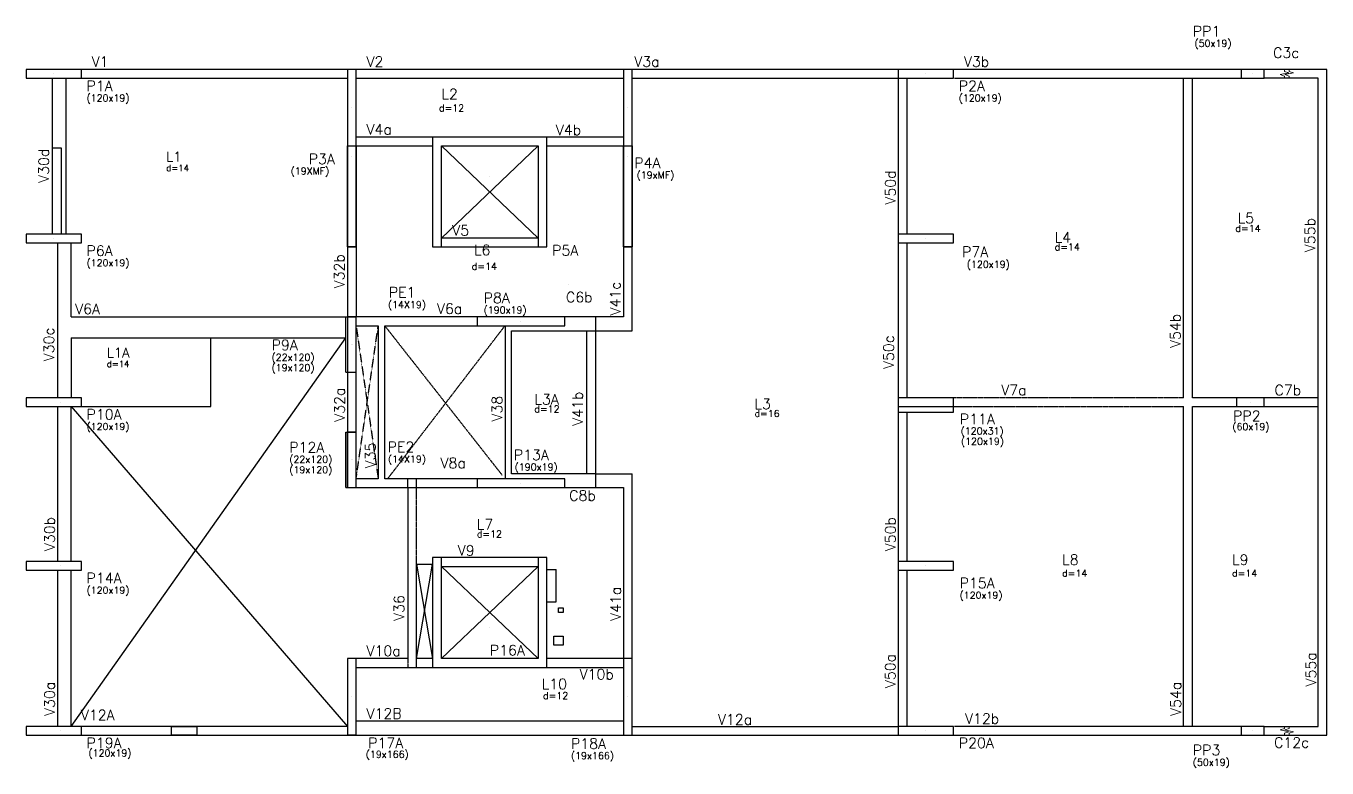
# Model space of a CAD drawing. Extents: x -40810 to 33675, y -2018 to 21213.
# Drawn here: x 17862 to 20684, y 11580 to 13189 of the extents above; entities that cross this region are included whole.
import ezdxf

# ---------------------------------------------------------------- set-up
doc = ezdxf.new("R2010")
doc.units = 0
doc.linetypes.add('ESTILO_TQS_0001', pattern=[1, 0.7, -0.3])
doc.linetypes.add('TRAZO_HUECO', pattern=[0.75, 0.5, -0.25])
doc.layers.get('0').update_dxf_attribs({"color": 1, "lineweight": 9})
for name, color, linetype in [('1', 5, 'Continuous'), ('10', 7, 'Continuous'), ('12', 3, 'Continuous'), ('13', 7, 'Continuous'), ('18', 9, 'Continuous'), ('19', 5, 'Continuous'), ('201', 7, 'ESTILO_TQS_0001'), ('241', 7, 'TRAZO_HUECO'), ('242', 3, 'Continuous'), ('3', 2, 'Continuous'), ('30', 15, 'Continuous'), ('4', 2, 'Continuous'), ('42', 7, 'Continuous'), ('8', 5, 'Continuous'), ('9', 3, 'Continuous')]:
    doc.layers.add(name, color=color, linetype=linetype)
doc.styles.get("Standard").update_dxf_attribs({"font": 'romans.shx', "width": 0.8})

msp = doc.modelspace()

# ---------------------------------------------------------------- linework, layer by layer
for points in [[(20592.005, 13076.215), (20592.005, 13080.549), (20582.505, 13083.715), (20601.505, 13087.715), (20592.005, 13090.882), (20592.005, 13095.215)], [(20602.005, 13076.215), (20602.005, 13080.549), (20592.505, 13083.715), (20611.505, 13087.715), (20602.005, 13090.882), (20602.005, 13095.215)], [(20592.005, 11670.215), (20592.005, 11665.882), (20582.505, 11662.715), (20601.505, 11658.715), (20592.005, 11655.549), (20592.005, 11651.215)], [(20602.005, 11670.215), (20602.005, 11665.882), (20592.505, 11662.715), (20611.505, 11658.715), (20602.005, 11655.549), (20602.005, 11651.215)]]:
    msp.add_lwpolyline(points)
at = {"layer": '1'}
for p, q in [((19754.123, 13076.215), (19754.123, 12737.715)), ((20665.123, 13076.215), (20547.623, 13076.215)), ((17919.123, 12924.715), (17938.123, 12924.715)), ((17938.123, 12924.715), (17938.123, 12737.715)), ((18559.123, 12710.215), (18559.123, 12558.215)), ((18578.123, 12710.215), (18578.123, 12558.215)), ((17960.123, 12558.215), (18556.123, 12558.215)), ((17960.123, 12513.215), (18556.123, 12513.215)), ((17960.123, 12513.215), (17960.123, 12382.715)), ((18263.123, 12363.715), (18263.123, 12513.215)), ((19097.123, 12528.215), (19177.123, 12528.215)), ((17982.123, 12363.715), (18263.123, 12363.715)), ((19097.123, 12218.215), (19177.123, 12218.215)), ((18690.123, 11817.215), (18578.123, 11817.215)), ((20547.618, 11670.215), (20665.123, 11670.215))]:
    msp.add_line(p, q, dxfattribs=at)
for points in [[(18578.123, 13095.215), (17982.123, 13095.215)], [(19159.123, 13095.215), (18578.123, 13095.215)], [(19754.123, 13095.215), (19159.123, 13095.215)], [(20382.623, 13095.215), (19874.123, 13095.215)], [(20497.623, 13095.215), (20382.623, 13095.215)], [(20684.123, 13095.215), (20547.623, 13095.215)], [(20684.123, 12373.215), (20684.123, 13095.215)], [(17919.123, 13076.215), (17919.123, 12737.715)], [(17949.123, 12737.715), (17949.123, 13076.215)], [(17982.123, 13076.215), (18559.123, 13076.215)], [(18578.123, 13076.215), (19159.123, 13076.215)], [(19178.123, 13076.215), (19754.123, 13076.215)], [(19773.123, 12737.715), (19773.123, 13076.215)], [(19876.351, 13076.215), (20497.623, 13076.215)], [(20373.123, 12382.715), (20373.123, 13076.215)], [(20392.123, 12382.715), (20392.123, 13076.215)], [(20665.123, 11670.215), (20665.123, 13076.215)], [(18744.123, 12948.215), (18578.123, 12948.215)], [(18578.123, 12929.215), (18744.123, 12929.215)], [(19158.123, 12948.215), (18992.123, 12948.215)], [(18992.123, 12929.215), (19158.123, 12929.215)], [(18973.123, 12729.215), (18763.123, 12729.215)], [(17930.123, 12718.715), (17930.123, 12382.715)], [(17960.123, 12558.215), (17960.123, 12718.715)], [(18763.123, 12710.215), (18973.123, 12710.215)], [(19158.123, 12710.215), (19158.123, 12558.215)], [(19177.123, 12528.215), (19177.123, 12710.215)], [(19754.123, 12718.715), (19754.123, 12382.711)], [(19773.123, 12382.711), (19773.123, 12718.715)], [(18639.622, 12558.215), (18578.123, 12558.215)], [(18840.623, 12558.215), (18639.622, 12558.215)], [(19158.123, 12558.215), (19030.623, 12558.215)], [(19097.123, 12558.215), (19097.123, 12188.215)], [(18578.123, 12539.215), (18626.122, 12539.215)], [(18626.122, 12539.215), (18626.122, 12207.215)], [(18640.122, 12539.215), (18840.623, 12539.215)], [(18640.122, 12207.215), (18640.122, 12539.215)], [(18901.122, 12539.215), (18901.122, 12207.215)], [(18915.122, 12528.215), (19097.123, 12528.215)], [(18915.122, 12218.215), (18915.122, 12528.215)], [(19078.123, 12528.215), (19078.123, 12218.215)], [(18559.123, 12438.215), (18559.123, 12308.215)], [(18578.123, 12308.215), (18578.123, 12438.215)], [(17930.123, 12363.715), (17930.123, 12027.715)], [(17960.123, 12027.715), (17960.123, 12363.715)], [(20373.123, 11670.215), (20373.123, 12363.715)], [(20487.623, 12382.715), (20392.123, 12382.715)], [(20392.123, 12363.715), (20487.623, 12363.715)], [(20392.123, 11670.215), (20392.123, 12363.715)], [(20665.123, 12382.715), (20547.623, 12382.715)], [(20547.623, 12363.715), (20665.123, 12363.715)], [(20684.123, 11651.215), (20684.123, 12373.215)], [(19754.123, 12351.711), (19754.123, 12027.715)], [(19773.123, 12027.715), (19773.123, 12351.711)], [(18626.122, 12207.215), (18578.123, 12207.215)], [(18840.623, 12207.215), (18640.122, 12207.215)], [(19097.123, 12218.215), (18915.122, 12218.215)], [(19177.123, 11817.215), (19177.123, 12218.215)], [(18578.123, 12188.215), (18639.622, 12188.215)], [(18639.622, 12188.215), (18840.623, 12188.215)], [(18690.123, 12188.215), (18690.123, 11817.215)], [(19030.623, 12188.215), (19158.123, 12188.215)], [(19158.123, 12188.215), (19158.123, 11817.215)], [(18973.123, 12036.215), (18763.123, 12036.215)], [(17930.123, 12008.715), (17930.123, 11670.215)], [(17960.123, 11670.215), (17960.123, 12008.715)], [(18763.123, 12017.215), (18973.123, 12017.215)], [(19754.123, 12008.715), (19754.123, 11670.215)], [(19773.123, 11670.215), (19773.123, 12008.715)], [(18578.123, 11798.215), (18744.123, 11798.215)], [(19157.123, 11817.215), (18992.123, 11817.215)], [(18992.123, 11798.215), (19157.123, 11798.215)], [(19177.123, 11817.215), (19176.123, 11817.215)], [(18559.123, 11670.215), (17960.123, 11670.215)], [(18579.123, 11681.215), (18578.123, 11681.215)], [(19158.123, 11681.215), (18579.123, 11681.215)], [(19177.123, 11670.215), (19754.123, 11670.215)], [(20497.618, 11670.215), (19876.43, 11670.215)], [(17982.123, 11651.215), (18559.123, 11651.215)], [(18578.123, 11651.215), (18559.123, 11651.215)], [(18578.123, 11651.215), (19158.123, 11651.215)], [(18979.123, 11651.215), (19158.123, 11651.215)], [(19177.123, 11651.215), (19591.123, 11651.215)], [(19591.123, 11651.215), (19754.123, 11651.215)], [(19874.123, 11651.215), (20382.623, 11651.215)], [(20382.623, 11651.215), (20497.618, 11651.215)], [(20547.618, 11651.215), (20684.123, 11651.215)]]:
    msp.add_lwpolyline(points, dxfattribs=at)
at = {"layer": '18'}
msp.add_lwpolyline([(18177.62, 11670.215), (18232.62, 11670.215), (18232.62, 11651.215), (18177.62, 11651.215), (18177.62, 11670.215)], dxfattribs=at)
at = {"layer": '19'}
for p, q in [((18763.123, 12729.215), (18973.123, 12929.215)), ((18763.123, 12929.215), (18973.123, 12729.215)), ((17960.123, 11670.215), (18556.123, 12513.215)), ((17960.123, 12363.715), (18559.123, 11670.215)), ((18763.123, 12017.215), (18973.123, 11817.215)), ((18763.123, 11817.215), (18973.123, 12017.215))]:
    msp.add_line(p, q, dxfattribs=at)
at = {"layer": '201'}
for p, q in [((18690.123, 12188.215), (18690.123, 12207.215)), ((18690.123, 11817.215), (18690.123, 11798.215))]:
    msp.add_line(p, q, dxfattribs=at)
for points in [[(20373.123, 12382.715), (19874.123, 12382.715)], [(19874.123, 12363.715), (20373.123, 12363.715)], [(18709.123, 11798.215), (18709.123, 12207.215)]]:
    msp.add_lwpolyline(points, dxfattribs=at)
at = {"layer": '201', "linetype": 'ESTILO_TQS_0001'}
msp.add_lwpolyline([(18744.123, 11817.215), (18709.123, 11817.215)], dxfattribs=at)
at = {"layer": '241'}
for p, q in [((18578.123, 12207.215), (18626.122, 12539.215)), ((18578.123, 12539.215), (18626.122, 12207.215)), ((18640.122, 12539.215), (18894.66, 12215.436)), ((18646.622, 12207.215), (18901.122, 12539.215))]:
    msp.add_line(p, q, dxfattribs=at)
at = {"layer": '242'}
for p, q in [((17922.123, 13085.715), (17922.123, 13085.715)), ((19814.123, 13085.715), (19814.123, 13085.715)), ((20522.623, 13085.715), (20522.623, 13085.715)), ((18568.623, 13012.215), (18568.623, 13012.215)), ((19167.623, 13012.215), (19167.623, 13012.215)), ((18568.623, 12905.715), (18568.623, 12905.715)), ((19167.623, 12905.715), (19167.623, 12905.715)), ((18868.123, 12862.736), (18868.123, 12862.736)), ((17922.123, 12728.215), (17922.123, 12728.215)), ((19814.123, 12728.215), (19814.123, 12728.215)), ((19039.484, 12628.509), (19039.484, 12628.509)), ((18935.623, 12548.715), (18935.623, 12548.715)), ((18568.623, 12498.215), (18568.623, 12498.215)), ((18570.123, 12498.215), (18570.123, 12498.215)), ((17937.123, 12373.215), (17937.123, 12373.215)), ((20517.623, 12373.215), (20517.623, 12373.215)), ((18568.623, 12248.215), (18568.623, 12248.215)), ((18570.123, 12248.215), (18570.123, 12248.215)), ((18935.623, 12197.715), (18935.623, 12197.715)), ((17937.123, 12018.215), (17937.123, 12018.215)), ((19814.123, 12018.215), (19814.123, 12018.215)), ((18868.123, 11883.695), (18868.123, 11883.695)), ((18568.623, 11734.215), (18568.623, 11734.215)), ((19167.623, 11734.215), (19167.623, 11734.215)), ((17937.123, 11660.715), (17937.123, 11660.715)), ((19814.123, 11660.715), (19814.123, 11660.715)), ((20522.618, 11660.715), (20522.618, 11660.715))]:
    msp.add_line(p, q, dxfattribs=at)
at = {"layer": '3'}
for points in [[(17862.123, 13076.215), (17982.123, 13076.215), (17982.123, 13095.215), (17862.123, 13095.215), (17862.123, 13076.215)], [(18559.123, 12929.215), (18578.123, 12929.215), (18578.123, 13095.215), (18559.123, 13095.215), (18559.123, 12929.215)], [(19158.123, 12929.215), (19177.123, 12929.215), (19177.123, 13095.215), (19158.123, 13095.215), (19158.123, 12929.215)], [(19754.123, 13076.215), (19874.123, 13076.215), (19874.123, 13095.215), (19754.123, 13095.215), (19754.123, 13076.215)], [(18973.123, 12710.215), (18992.123, 12710.215), (18992.123, 12948.215), (18744.123, 12948.215), (18744.123, 12710.215), (18763.123, 12710.215), (18763.123, 12929.215), (18973.123, 12929.215), (18973.123, 12710.215)], [(17862.123, 12718.715), (17982.123, 12718.715), (17982.123, 12737.715), (17862.123, 12737.715), (17862.123, 12718.715)], [(19754.123, 12718.715), (19874.123, 12718.715), (19874.123, 12737.715), (19754.123, 12737.715), (19754.123, 12718.715)], [(18559.123, 12438.215), (18578.123, 12438.215), (18578.123, 12558.215), (18559.123, 12558.215), (18559.123, 12438.215)], [(18840.623, 12539.215), (19030.623, 12539.215), (19030.623, 12558.215), (18840.623, 12558.215), (18840.623, 12539.215)], [(17862.123, 12363.715), (17982.123, 12363.715), (17982.123, 12382.715), (17862.123, 12382.715), (17862.123, 12363.715)], [(19754.123, 12363.715), (19874.123, 12363.715), (19874.123, 12382.715), (19754.123, 12382.715), (19754.123, 12363.715)], [(18559.123, 12188.215), (18578.123, 12188.215), (18578.123, 12308.215), (18559.123, 12308.215), (18559.123, 12188.215)], [(18840.623, 12188.215), (19030.623, 12188.215), (19030.623, 12207.215), (18840.623, 12207.215), (18840.623, 12188.215)], [(17862.123, 12008.715), (17982.123, 12008.715), (17982.123, 12027.715), (17862.123, 12027.715), (17862.123, 12008.715)], [(18973.123, 12036.215), (18973.123, 11817.215), (18763.123, 11817.215), (18763.123, 12036.215), (18744.123, 12036.215), (18744.123, 11798.215), (18992.123, 11798.215), (18992.123, 12036.215), (18973.123, 12036.215)], [(19754.123, 12008.715), (19874.123, 12008.715), (19874.123, 12027.715), (19754.123, 12027.715), (19754.123, 12008.715)], [(18559.123, 11651.215), (18578.123, 11651.215), (18578.123, 11817.215), (18559.123, 11817.215), (18559.123, 11651.215)], [(19158.123, 11651.215), (19177.123, 11651.215), (19177.123, 11817.215), (19158.123, 11817.215), (19158.123, 11651.215)], [(17862.123, 11651.215), (17982.123, 11651.215), (17982.123, 11670.215), (17862.123, 11670.215), (17862.123, 11651.215)], [(19754.123, 11651.215), (19874.123, 11651.215), (19874.123, 11670.215), (19754.123, 11670.215), (19754.123, 11651.215)]]:
    msp.add_lwpolyline(points, dxfattribs=at)
at = {"layer": '30'}
for points in [[(18559.123, 12710.215), (18559.123, 12929.215), (18578.123, 12929.215), (18578.123, 12710.215), (18559.123, 12710.215), (18559.123, 12710.215)], [(19158.123, 12710.215), (19158.123, 12929.215), (19177.123, 12929.215), (19177.123, 12710.215), (19158.123, 12710.215), (19158.123, 12710.215)]]:
    msp.add_lwpolyline(points, dxfattribs=at)
at = {"layer": '4'}
for p, q in [((18559.123, 12929.215), (18559.123, 12710.215)), ((18578.123, 12710.215), (18578.123, 12929.215)), ((19158.123, 12929.215), (19158.123, 12710.215)), ((19177.123, 12710.215), (19177.123, 12929.215)), ((18559.123, 12710.215), (18578.123, 12710.215)), ((19158.123, 12710.215), (19177.123, 12710.215)), ((18556.123, 12438.215), (18556.123, 12558.215)), ((18556.123, 12558.215), (18578.123, 12558.215)), ((18559.123, 12558.215), (18559.123, 12438.215)), ((18556.123, 12438.215), (18578.123, 12438.215)), ((19874.123, 12382.711), (19754.123, 12382.711)), ((18556.123, 12188.215), (18556.123, 12308.215)), ((18556.123, 12308.215), (18578.123, 12308.215)), ((18556.123, 12308.215), (18578.123, 12308.215)), ((18559.123, 12308.215), (18559.123, 12188.215)), ((18559.123, 12188.215), (18559.123, 12308.215)), ((18556.123, 12188.215), (18578.123, 12188.215)), ((18556.123, 12188.215), (18578.123, 12188.215))]:
    msp.add_line(p, q, dxfattribs=at)
for points in [[(20497.623, 13076.215), (20547.623, 13076.215), (20547.623, 13095.215), (20497.623, 13095.215), (20497.623, 13076.215)], [(19754.123, 12363.715), (19754.123, 12351.711), (19874.123, 12351.711), (19874.123, 12363.715)], [(20487.623, 12363.715), (20547.623, 12363.715), (20547.623, 12382.715), (20487.623, 12382.715), (20487.623, 12363.715)], [(20497.618, 11651.215), (20547.618, 11651.215), (20547.618, 11670.215), (20497.618, 11670.215), (20497.618, 11651.215)]]:
    msp.add_lwpolyline(points, dxfattribs=at)
at = {"layer": '42'}
for p, q in [((18709.123, 11817.215), (18744.123, 12022.215)), ((18709.123, 12022.215), (18744.123, 11817.215)), ((18992.123, 12010.215), (19012.123, 12010.215)), ((19012.123, 11940.215), (19012.123, 12010.215)), ((18992.123, 11940.215), (19012.123, 11940.215))]:
    msp.add_line(p, q, dxfattribs=at)
for points in [[(18709.123, 12022.215), (18744.123, 12022.215), (18744.123, 11817.215), (18709.123, 11817.215), (18709.123, 12022.215)], [(19017.123, 11927.215), (19027.123, 11927.215), (19027.123, 11917.215), (19017.123, 11917.215), (19017.123, 11927.215)], [(19007.123, 11866.215), (19027.123, 11866.215), (19027.123, 11846.215), (19007.123, 11846.215), (19007.123, 11866.215)]]:
    msp.add_lwpolyline(points, dxfattribs=at)

# ---------------------------------------------------------------- texts
at = {"layer": '10'}
for s, height, p in [('L2', 22.5, (18763.044, 13030.364)), ('L1', 21, (18166.229, 12895.344)), ('L5', 22.5, (20490.293, 12761.38)), ('L4', 22.5, (20093.29, 12719.478)), ('L6', 22.5, (18833.697, 12692.132)), ('L1A', 21, (18037.254, 12470.541)), ('L3A', 22.5, (18964.737, 12368.154)), ('L3', 22.5, (19442.296, 12358.298)), ('L7', 22.5, (18839.996, 12096.94)), ('L8', 22.5, (20109.608, 12020.463)), ('L9', 22.5, (20478.091, 12020.463)), ('L10', 22.5, (18980.721, 11750.922))]:
    msp.add_text(s, height=height, dxfattribs=at).set_placement(p)
at = {"layer": '12'}
for s, p in [('(50x19)', (20396.723, 13144.214)), ('(120x19)', (17993.373, 13025.59)), ('(120x19)', (19885.373, 13025.59)), ('(19XMF)', (18436.315, 12867.105)), ('(19xMF)', (19186.744, 12858.525)), ('(120x19)', (17993.373, 12668.09)), ('(120x19)', (19902.878, 12664.929)), ('(190x19)', (18854.681, 12565.807)), ('(22x120)', (18394.788, 12463.184)), ('(19x120)', (18394.788, 12440.684)), ('(120x19)', (17993.373, 12313.09)), ('(120x31)', (19889.538, 12303.502)), ('(60x19)', (20478.924, 12312.931)), ('(120x19)', (19890.196, 12281.123)), ('(22x120)', (18433.26, 12241.716)), ('(19x120)', (18433.26, 12219.216)), ('(190x19)', (18922.081, 12225.499)), ('(120x19)', (17993.373, 11958.09)), ('(120x19)', (19887.174, 11947.285)), ('(120x19)', (17997.636, 11604.874)), ('(19x166)', (18599.042, 11602.348)), ('(19x166)', (19044.233, 11599.057)), ('(50x19)', (20393.064, 11584.992))]:
    msp.add_text(s, height=15, dxfattribs=at).set_placement(p)
at = {"layer": '13'}
for s, height, p in [('d=12', 15, (18757.776, 13003.999)), ('d=14', 13.5, (18166.229, 12874.449)), ('d=14', 15, (20485.493, 12742.634)), ('d=14', 15, (20093.29, 12702.478)), ('d=14', 15, (18829.046, 12660.706)), ('d=14', 13.5, (18037.254, 12449.646)), ('d=12', 15, (18964.737, 12351.154)), ('d=16', 15, (19442.296, 12341.298)), ('d=12', 15, (18839.996, 12079.94)), ('d=14', 15, (20109.608, 11994.963)), ('d=14', 15, (20478.091, 11994.963)), ('d=12', 15, (18983.557, 11729.205))]:
    msp.add_text(s, height=height, dxfattribs=at).set_placement(p)
at = {"layer": '8'}
for s, p in [('V1', (18004.623, 13100.84)), ('V2', (18600.623, 13100.84)), ('V3a', (19181.623, 13100.84)), ('V3b', (19896.623, 13100.84)), ('C3c', (20567.091, 13120.019)), ('V4a', (18600.623, 12953.84)), ('V4b', (19011.266, 12952.683)), ('V5', (18786.623, 12734.84)), ('V6A', (17968.816, 12564.319)), ('V6a', (18753.511, 12564.951)), ('C6b', (19033.316, 12589.962)), ('V7a', (19977.623, 12388.34)), ('C7b', (20570.288, 12388.34)), ('V8a', (18761.123, 12230.188)), ('C8b', (19040.253, 12159.567)), ('V9', (18798.524, 12040.482)), ('V10a', (18600.623, 11822.84)), ('V10b', (19063.005, 11772.028)), ('V12A', (17980.966, 11683.517)), ('V12B', (18600.623, 11686.84)), ('V12a', (19363.096, 11673.921)), ('V12b', (19898.93, 11675.84)), ('C12c', (20569.417, 11623.896))]:
    msp.add_text(s, height=22.5, dxfattribs=at).set_placement(p)
for s, p in [('V30d', (17911.941, 12848.976)), ('V50d', (19748.498, 12801.749)), ('V55b', (20658.263, 12698.599)), ('V32b', (18552.852, 12620.115)), ('V41c', (19151.492, 12561.345)), ('V54b', (20366.435, 12491.013)), ('V30c', (17923.082, 12461.841)), ('V50c', (19744.637, 12445.106)), ('V32a', (18553.498, 12330.715)), ('V41b', (19069.856, 12321.945)), ('V38', (18895.07, 12331.324)), ('V35', (18620.497, 12229.715)), ('V30b', (17924.498, 12050.215)), ('V50b', (19748.498, 12050.029)), ('V41a', (19152.498, 11898.915)), ('V36', (18682.498, 11898.915)), ('V55a', (20660.477, 11756.785)), ('V50a', (19747.96, 11753.074)), ('V30a', (17924.498, 11692.715)), ('V54a', (20367.498, 11692.715))]:
    msp.add_text(s, height=22.5, rotation=90, dxfattribs=at).set_placement(p)
at = {"layer": '9'}
for s, height, p in [('PP1', 22.5, (20393.223, 13166.714)), ('P1A', 22.5, (17993.373, 13048.09)), ('P2A', 22.5, (19885.373, 13048.09)), ('P3A', 22.5, (18475.279, 12889.669)), ('P4A', 22.5, (19181.638, 12881.025)), ('P6A', 22.5, (17993.373, 12690.59)), ('P5A', 22.5, (19003.373, 12691.305)), ('P7A', 22.5, (19892.602, 12688.219)), ('PE1', 22.5, (18649.204, 12600.379)), ('(14X19)', 15, (18647.368, 12577.205)), ('P8A', 22.5, (18854.681, 12588.307)), ('P9A', 22.5, (18394.788, 12486.184)), ('P10A', 22.5, (17993.373, 12335.59)), ('P11A', 22.5, (19887.606, 12325.328)), ('PP2', 22.5, (20480.438, 12332.376)), ('P12A', 22.5, (18433.26, 12264.216)), ('PE2', 22.5, (18646.388, 12265.161)), ('(14X19)', 15, (18647.319, 12242.355)), ('P13A', 22.5, (18920.198, 12247.837)), ('P14A', 22.5, (17993.373, 11980.59)), ('P15A', 22.5, (19887.174, 11969.785)), ('P16A', 22.5, (18868.244, 11824.142)), ('P19A', 22.5, (17993.373, 11623.09)), ('P17A', 22.5, (18604.316, 11623.09)), ('P18A', 22.5, (19044.233, 11621.557)), ('P20A', 22.5, (19885.373, 11623.09)), ('PP3', 22.5, (20393.064, 11607.492))]:
    msp.add_text(s, height=height, dxfattribs=at).set_placement(p)

doc.saveas('drawing.dxf')
